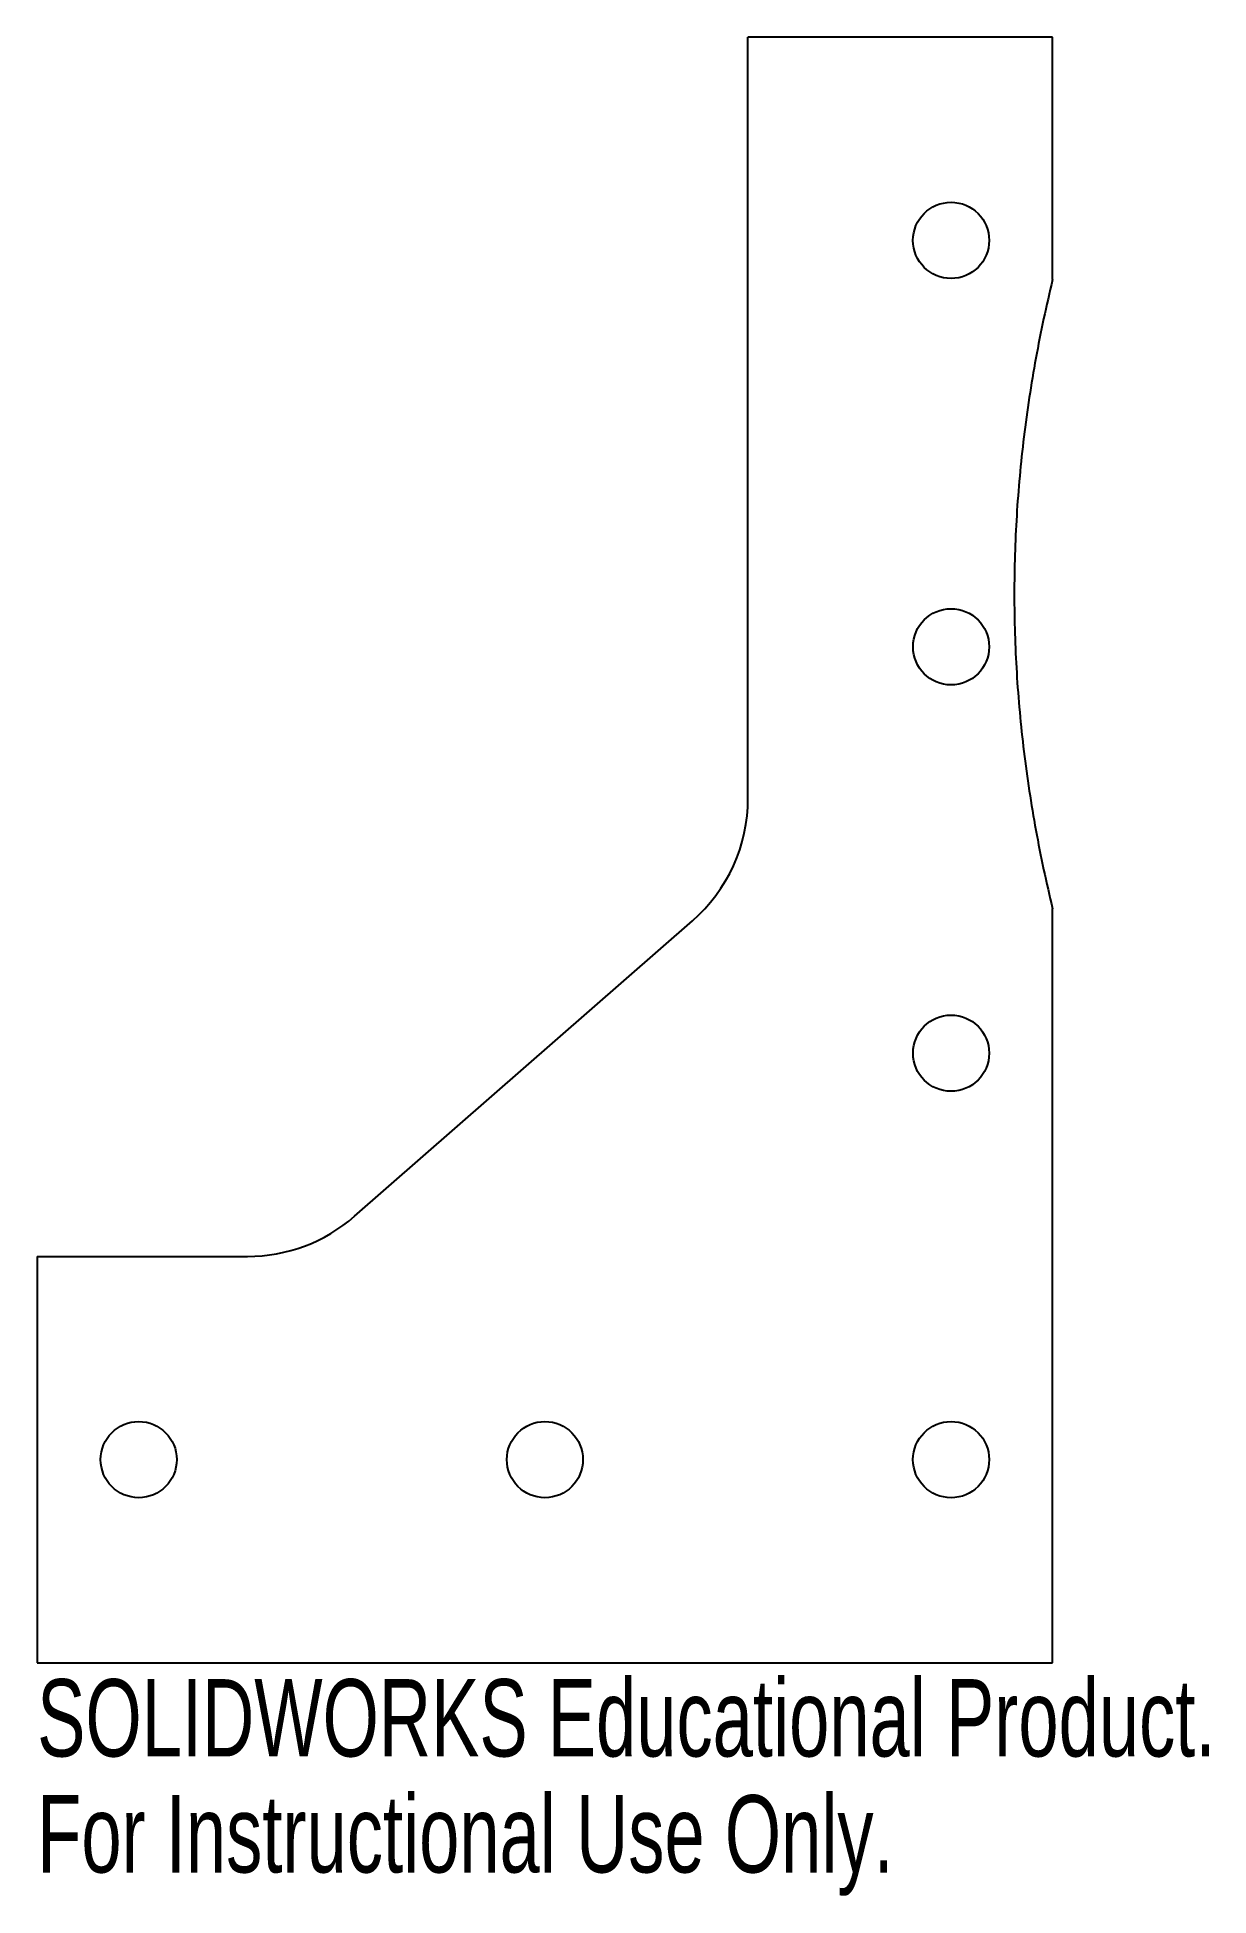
# Model space of a CAD drawing. Header units: inches. Extents: x -1.25 to 1.63, y -2.57 to 2.
import ezdxf

# ---------------------------------------------------------------- set-up
doc = ezdxf.new("R2010")
doc.units = ezdxf.units.IN
doc.header["$MEASUREMENT"] = 0
doc.styles.add('SLDTEXTSTYLE0', font='TXT', dxfattribs={"width": 0.7})

msp = doc.modelspace()

# ---------------------------------------------------------------- linework, layer by layer
at = {"color": 7, "linetype": 'Continuous', "lineweight": 25}
for p, q in [((1.25, 2), (0.5, 2)), ((0.5, 0.1268), (0.5, 2)), ((1.25, 1.4037), (1.25, 2)), ((-0.4689, -0.9013), (0.3631, -0.1745)), ((1.25, -2), (1.25, -0.1446)), ((-1.25, -1), (-0.7321, -1)), ((-1.25, -1), (-1.25, -2)), ((-1.25, -2), (1.25, -2))]:
    msp.add_line(p, q, dxfattribs=at)
for centre, radius in [((1, 1.5), 0.0938), ((1, 0.5), 0.0937), ((1, -0.5), 0.0937), ((-1, -1.5), 0.0937), ((0, -1.5), 0.0937), ((1, -1.5), 0.0938)]:
    msp.add_circle(centre, radius, dxfattribs=at)
for centre, start, end in [((0.1, 0.1268), 311.1372, 0), ((-0.7321, -0.6), 270, 311.1372)]:
    msp.add_arc(centre, 0.4, start, end, dxfattribs=at)
msp.add_open_spline([(1.25, 1.4037), (1.0611, 0.6295), (1.25, -0.1446)], degree=2, dxfattribs=at)

# ---------------------------------------------------------------- texts
at = {"color": 7, "linetype": 'Continuous', "char_height": 0.1903, "attachment_point": 1, "style": 'SLDTEXTSTYLE0'}
for s, insert in [('SOLIDWORKS Educational Product.', (-1.25, -2.0401)), ('For Instructional Use Only.', (-1.25, -2.3256))]:
    msp.add_mtext(s, dxfattribs=dict(at, insert=insert))

doc.saveas('drawing.dxf')
